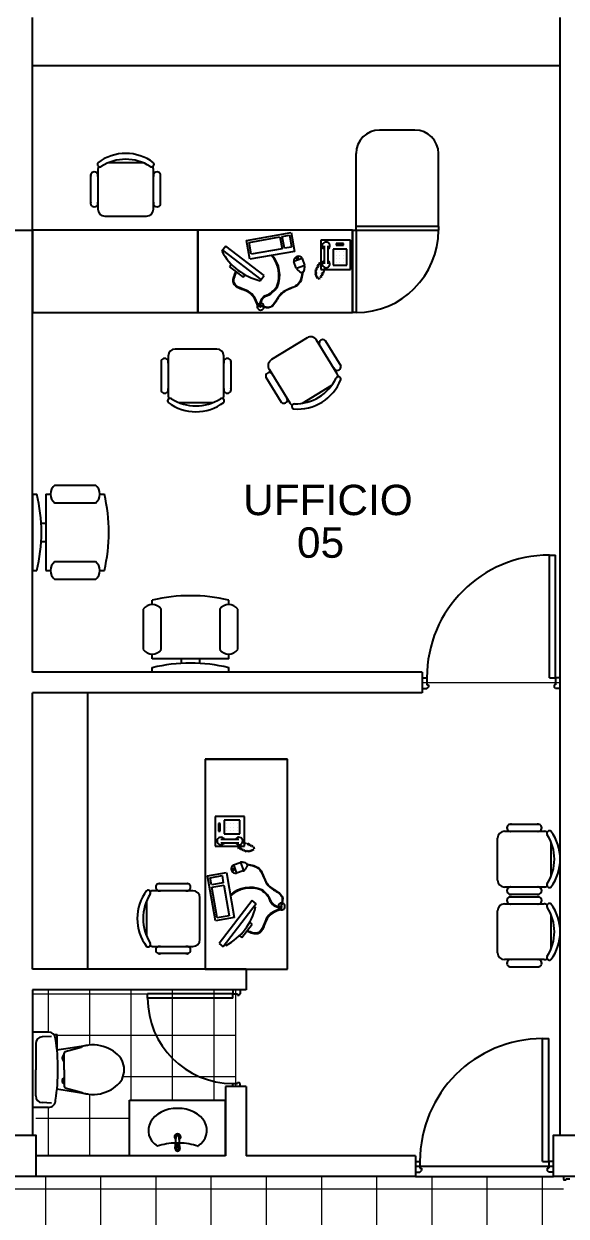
# Model space of a CAD drawing. Header units: millimetres. Extents: x 332.9 to 379.4, y 167.7 to 192.7.
# Drawn here: x 350.3 to 354.23, y 178.16 to 186.79 of the extents above; entities that cross this region are included whole.
import ezdxf

# ---------------------------------------------------------------- set-up
doc = ezdxf.new("R2010")
doc.units = ezdxf.units.MM
doc.layers.add('PAVIMENTAZIONE - flooring', color=250, linetype='Continuous', lineweight=5)
doc.styles.get("Standard").update_dxf_attribs({"font": 'arial.ttf'})

msp = doc.modelspace()

# ---------------------------------------------------------------- hatches: boundary and pattern name
at = {"layer": 'PAVIMENTAZIONE - flooring', "linetype": 'Continuous'}
h = msp.add_hatch(dxfattribs=at)
h.set_pattern_fill('_USER', color=251, scale=0.3, style=0, double=1, pattern_type=0)
h.set_pattern_definition([(180, (325.87833, 275.76974), (0, -0.3), []), (270, (325.87833, 275.76974), (0.3, 0), [])])
h.paths.add_polyline_path([(351.0117, 179.1522, -0.110468), (350.9644, 179.0978, -0.091357), (350.8963, 179.0589, -0.083251), (350.8124, 179.0399, -0.069464), (350.7431, 179.0471), (350.5404, 179.0785, -0.013532), (350.5305, 179.0003, -0.414361), (350.4776, 178.9474), (350.3874, 178.9474), (350.3874, 178.5974), (351.0663, 178.5974), (351.0663, 179.0005), (351.7624, 179.0005), (351.7624, 179.0974), (351.8374, 179.0974), (351.8374, 179.7974), (350.3624, 179.7974), (350.3624, 179.4924), (350.4776, 179.4924, -0.294145), (350.5258, 179.4614), (350.5258, 179.4737), (350.5422, 179.4737), (350.5422, 179.3777, 0.026908), (350.5396, 179.3724, -0.001904), (350.5407, 179.3614), (350.7358, 179.3916, -0.077173), (350.8124, 179.3999, -0.083251), (350.8963, 179.3809, -0.091357), (350.9644, 179.3421, -0.110468), (351.0117, 179.2877, -0.114706), (351.0274, 179.2199, -0.114706)])
h = msp.add_hatch(dxfattribs=at)
h.set_pattern_fill('_USER', color=251, scale=0.4, angle=90, style=0, double=1, pattern_type=0)
h.set_pattern_definition([(90, (125.25827, 11.9578), (-0.4, 0), []), (180, (125.25827, 11.9578), (0, -0.4), [])])
h.paths.add_polyline_path([(354.21, 178.4474), (335.2874, 178.4474), (335.2874, 176.4474), (336.1663, 176.4474, -0.403471), (336.9213, 177.1752), (336.9591, 177.1752), (336.9591, 176.4474), (354.21, 176.4474)])
h.paths.add_polyline_path([(336.9213, 177.1752, 0.403471), (336.1663, 176.4474), (336.9213, 176.4474)], flags=17)

# ---------------------------------------------------------------- linework, layer by layer
at = {"linetype": 'Continuous'}
for p, q in [((350.3624, 182.0974), (350.3624, 186.8349)), ((354.1874, 178.7474), (354.1874, 186.8349)), ((351.9133, 185.2226), (352.2385, 185.28)), ((351.9374, 185.0857), (351.9133, 185.2226)), ((351.9334, 185.2085), (352.1559, 185.2477)), ((351.9485, 185.1229), (351.9334, 185.2085)), ((352.1559, 185.2477), (352.171, 185.1622)), ((352.1731, 185.2508), (352.2244, 185.2598)), ((352.1882, 185.1652), (352.1731, 185.2508)), ((352.2244, 185.2598), (352.2395, 185.1742)), ((352.2385, 185.28), (352.2627, 185.143)), ((352.6682, 185.2242), (352.4527, 185.2242)), ((352.4527, 185.2242), (352.4527, 185.0113)), ((352.6157, 185.2002), (352.5624, 185.2002)), ((352.5624, 185.2002), (352.5624, 185.1879)), ((352.6157, 185.1879), (352.6157, 185.2002)), ((352.6682, 185.0113), (352.6682, 185.2242)), ((352.2627, 185.143), (351.9374, 185.0857)), ((352.171, 185.1622), (351.9485, 185.1229)), ((352.2395, 185.1742), (352.1882, 185.1652)), ((352.4768, 185.1831), (352.4768, 185.0517)), ((352.503, 185.1831), (352.503, 185.0517)), ((352.6404, 185.1591), (352.5418, 185.1591)), ((352.5418, 185.1591), (352.5418, 185.0442)), ((352.5624, 185.1879), (352.6157, 185.1879)), ((352.5665, 185.1386), (352.5665, 185.1386)), ((352.5665, 185.114), (352.5665, 185.114)), ((352.5911, 185.1386), (352.5911, 185.1386)), ((352.5911, 185.114), (352.5911, 185.114)), ((352.6157, 185.1386), (352.6157, 185.1386)), ((352.6157, 185.114), (352.6157, 185.114)), ((352.6404, 185.0442), (352.6404, 185.1591)), ((352.4343, 185.0277), (352.4186, 185.0224)), ((352.4396, 185.0382), (352.4238, 185.0329)), ((352.4448, 185.0487), (352.4291, 185.0434)), ((352.4501, 185.0592), (352.4343, 185.0539)), ((352.4806, 185.026), (352.4711, 184.9961)), ((352.5418, 185.0442), (352.6404, 185.0442)), ((352.5665, 185.0894), (352.5665, 185.0894)), ((352.5665, 185.0647), (352.5665, 185.0647)), ((352.5911, 185.0894), (352.5911, 185.0894)), ((352.5911, 185.0647), (352.5911, 185.0647)), ((352.6157, 185.0894), (352.6157, 185.0894)), ((352.6157, 185.0647), (352.6157, 185.0647)), ((352.4238, 185.0066), (352.4081, 185.0014)), ((352.4238, 184.9961), (352.4081, 184.9909)), ((352.4291, 185.0171), (352.4133, 185.0119)), ((352.4527, 185.0113), (352.6682, 185.0113)), ((352.4764, 184.9909), (352.4606, 184.9856)), ((354.1096, 182.9452), (354.1541, 182.9452)), ((354.1096, 182.0563), (354.1096, 182.9452)), ((354.1541, 182.0563), (354.1541, 182.9452)), ((353.1874, 182.0974), (350.3624, 182.0974)), ((353.1874, 182.0974), (353.1874, 181.9474)), ((353.1874, 182.0563), (353.2208, 182.0563)), ((353.2208, 182.0563), (353.2208, 182.0063)), ((353.2208, 182.0063), (353.2319, 182.0063)), ((353.2319, 182.0063), (353.2319, 181.9897)), ((354.1096, 182.0563), (354.1541, 182.0563)), ((354.143, 182.0063), (354.143, 181.9897)), ((354.1541, 182.0063), (354.143, 182.0063)), ((354.1541, 182.0563), (354.1541, 182.0063)), ((354.1874, 182.0563), (354.1541, 182.0563)), ((350.3624, 179.9474), (350.3624, 181.9474)), ((353.1874, 181.9474), (350.3624, 181.9474)), ((353.1874, 181.9785), (353.2208, 181.9785)), ((353.2208, 181.9785), (353.2319, 181.9897)), ((354.1541, 181.9785), (354.143, 181.9897)), ((354.1874, 181.9785), (354.1541, 181.9785)), ((353.8197, 180.9961), (354.034, 180.9961)), ((353.7335, 180.5926), (353.7335, 180.8952)), ((353.7839, 180.9457), (354.0697, 180.9457)), ((354.1202, 180.869), (354.1202, 180.6188)), ((354.0697, 180.5422), (353.7839, 180.5422)), ((353.8197, 180.491), (354.034, 180.491)), ((353.8197, 180.4705), (354.034, 180.4705)), ((353.7335, 180.067), (353.7335, 180.3697)), ((353.7839, 180.4201), (354.0697, 180.4201)), ((354.1202, 180.3434), (354.1202, 180.0933)), ((351.9124, 179.9474), (350.3624, 179.9474)), ((351.9124, 179.9474), (351.9124, 179.7974)), ((354.0697, 180.0166), (353.7839, 180.0166)), ((353.8197, 179.9655), (354.034, 179.9655)), ((351.9124, 179.7974), (350.3624, 179.7974)), ((350.3624, 179.7974), (350.3624, 178.7474)), ((351.1971, 179.7375), (351.1971, 179.7683)), ((351.8141, 179.7683), (351.1971, 179.7683)), ((351.8141, 179.7915), (351.8141, 179.7683)), ((351.8141, 179.7375), (351.8141, 179.7683)), ((351.8141, 179.7683), (351.8488, 179.7683)), ((351.8488, 179.7683), (351.8488, 179.7606)), ((351.868, 179.7683), (351.8603, 179.7606)), ((351.868, 179.7915), (351.868, 179.7683)), ((351.8141, 179.7375), (351.1971, 179.7375)), ((351.8488, 179.7606), (351.8603, 179.7606)), ((350.4776, 179.4924), (350.3624, 179.4924)), ((350.3624, 179.4924), (350.3624, 178.9474)), ((350.4996, 179.4614), (350.4333, 179.4583)), ((350.5258, 179.4737), (350.5422, 179.4737)), ((350.5258, 179.4614), (350.5258, 179.4737)), ((350.5422, 179.3777), (350.5422, 179.4737)), ((354.0596, 179.4452), (354.1041, 179.4452)), ((354.0596, 178.5563), (354.0596, 179.4452)), ((354.1041, 178.5563), (354.1041, 179.4452)), ((350.3861, 179.4088), (350.3861, 179.2199)), ((350.7643, 179.396), (350.5388, 179.3611)), ((350.5924, 179.2199), (350.5924, 179.3386)), ((350.6006, 179.3511), (350.715, 179.3838)), ((350.3861, 179.031), (350.3861, 179.2199)), ((350.5474, 179.1925), (350.5474, 179.2199)), ((350.5924, 179.2199), (350.5924, 179.1013)), ((350.7643, 179.0438), (350.5385, 179.0788)), ((350.6006, 179.0888), (350.715, 179.057)), ((351.7624, 179.0974), (351.7624, 178.5974)), ((351.9124, 179.0974), (351.7624, 179.0974)), ((351.8141, 179.1206), (351.8488, 179.1206)), ((351.8141, 179.0974), (351.8141, 179.1206)), ((351.8488, 179.1283), (351.8603, 179.1283)), ((351.8488, 179.1206), (351.8488, 179.1283)), ((351.868, 179.1206), (351.8603, 179.1283)), ((351.868, 179.0974), (351.868, 179.1206)), ((351.9124, 179.0974), (351.9124, 178.5974)), ((351.0663, 179.0005), (351.7624, 179.0005)), ((351.0663, 178.5974), (351.0663, 179.0005)), ((351.7624, 178.5974), (351.7624, 179.0005)), ((350.4776, 178.9474), (350.3624, 178.9474)), ((350.4996, 178.9784), (350.4333, 178.9816)), ((351.3975, 178.6505), (351.4042, 178.7338)), ((351.4314, 178.6498), (351.4246, 178.7338)), ((351.7624, 178.5974), (350.3874, 178.5974)), ((353.1374, 178.5974), (351.9124, 178.5974)), ((353.1374, 178.5974), (353.1374, 178.4474)), ((353.1374, 178.5563), (353.1708, 178.5563)), ((353.1708, 178.5563), (353.1708, 178.5063)), ((354.0596, 178.5563), (354.1041, 178.5563)), ((354.1041, 178.5563), (354.1041, 178.5063)), ((354.1374, 178.5563), (354.1041, 178.5563)), ((353.1374, 178.5224), (354.1374, 178.5224)), ((353.1374, 178.4785), (353.1708, 178.4785)), ((353.1708, 178.5063), (353.1819, 178.5063)), ((353.1708, 178.4785), (353.1819, 178.4897)), ((353.1819, 178.5063), (353.1819, 178.4897)), ((354.093, 178.5063), (354.093, 178.4897)), ((354.1041, 178.5063), (354.093, 178.5063)), ((354.1041, 178.4785), (354.093, 178.4897)), ((354.1374, 178.4785), (354.1041, 178.4785)), ((353.1374, 178.4474), (350.3874, 178.4474)), ((353.1374, 178.4474), (354.1374, 178.4474)), ((354.21, 178.4474), (354.21, 178.427)), ((354.21, 178.427), (354.2168, 178.4201)), ((354.227, 178.4201), (354.2168, 178.4201)), ((354.227, 178.427), (354.227, 178.4201)), ((354.2577, 178.427), (354.227, 178.427))]:
    msp.add_line(p, q, dxfattribs=at)
at = {"linetype": 'Continuous', "ltscale": 0.8}
for p, q in [((354.1874, 186.4849), (350.3624, 186.4849)), ((353.1343, 186.0212), (352.8783, 186.0212)), ((352.7076, 185.297), (352.7076, 185.8506)), ((353.3049, 185.3226), (353.3049, 185.8506)), ((350.8365, 185.7345), (350.8365, 185.4487)), ((351.1633, 185.7849), (350.9131, 185.7849)), ((351.24, 185.4487), (351.24, 185.7345)), ((350.7853, 185.4844), (350.7853, 185.6988)), ((351.2904, 185.4844), (351.2904, 185.6988)), ((350.8869, 185.3983), (351.1895, 185.3983)), ((350.2124, 185.297), (350.3624, 185.297)), ((351.5621, 185.297), (350.3624, 185.297)), ((350.3624, 185.297), (350.3624, 184.6997)), ((351.5621, 184.6997), (351.5621, 185.297)), ((351.5621, 185.297), (351.5621, 184.6997)), ((352.682, 185.297), (351.5621, 185.297)), ((352.682, 185.297), (353.3049, 185.297)), ((352.682, 185.297), (352.682, 184.6997)), ((352.682, 184.6997), (352.682, 185.297)), ((353.3049, 185.3226), (352.7076, 185.3226)), ((352.7076, 185.297), (352.7076, 184.6997)), ((353.3049, 185.3226), (353.3049, 185.297)), ((351.7641, 185.1819), (351.7348, 185.1437)), ((352.0196, 184.94), (351.7417, 185.1527)), ((351.7641, 185.1819), (351.7641, 185.1819)), ((352.042, 184.9692), (351.7641, 185.1819)), ((351.8047, 185.0488), (351.7908, 185.0307)), ((351.7908, 185.0307), (351.889, 184.9555)), ((352.3171, 185.0922), (352.2561, 185.0698)), ((352.2738, 185.0213), (352.2561, 185.0698)), ((352.336, 185.0404), (352.275, 185.0181)), ((352.3171, 185.0922), (352.3349, 185.0436)), ((351.889, 184.9555), (351.9028, 184.9736)), ((352.0127, 184.9309), (352.042, 184.9692)), ((352.4238, 184.9856), (352.4081, 184.9804)), ((352.4238, 184.9751), (352.4081, 184.9699)), ((352.4291, 184.9646), (352.4133, 184.9594)), ((352.4343, 184.9541), (352.4186, 184.9488)), ((352.4467, 184.9466), (352.4309, 184.9414)), ((352.4606, 184.9594), (352.4448, 184.9541)), ((352.4659, 184.9699), (352.4501, 184.9646)), ((352.4711, 184.9804), (352.4554, 184.9751)), ((350.3624, 184.6997), (351.5621, 184.6997)), ((351.5621, 184.6997), (352.682, 184.6997)), ((352.7076, 184.6997), (352.682, 184.6997)), ((352.3523, 184.5178), (352.0945, 184.3594)), ((351.6989, 184.4359), (351.3962, 184.4359)), ((352.5713, 184.2578), (352.4216, 184.5013)), ((352.4839, 184.4976), (352.5962, 184.315)), ((351.2954, 184.3498), (351.2954, 184.1354)), ((351.3458, 184.3855), (351.3458, 184.0997)), ((351.7493, 184.0997), (351.7493, 184.3855)), ((351.8004, 184.3498), (351.8004, 184.1354)), ((352.0779, 184.29), (352.2276, 184.0465)), ((352.0536, 184.2331), (352.1659, 184.0505)), ((352.3193, 184.0437), (352.5324, 184.1747)), ((351.4225, 184.0493), (351.6726, 184.0493)), ((350.3624, 183.3863), (350.395, 183.3863)), ((350.3624, 183.3863), (350.3624, 182.8326)), ((350.4601, 183.3863), (350.4927, 183.3863)), ((350.4601, 183.3863), (350.4601, 182.8326)), ((350.5253, 183.4514), (350.8184, 183.4514)), ((350.851, 183.3863), (350.8836, 183.3863)), ((350.8184, 183.3211), (350.5253, 183.3211)), ((350.4601, 183.1746), (350.4255, 183.1746)), ((350.4262, 183.0443), (350.4601, 183.0443)), ((350.5253, 182.8977), (350.8184, 182.8977)), ((350.3624, 182.8326), (350.395, 182.8326)), ((350.4601, 182.8326), (350.4927, 182.8326)), ((350.851, 182.8326), (350.8836, 182.8326)), ((350.8184, 182.7674), (350.5253, 182.7674)), ((351.231, 182.586), (351.231, 182.6186)), ((351.7847, 182.586), (351.7847, 182.6186)), ((351.1658, 182.5534), (351.1658, 182.2603)), ((351.2961, 182.2603), (351.2961, 182.5534)), ((351.7195, 182.5534), (351.7195, 182.2603)), ((351.8498, 182.2603), (351.8498, 182.5534)), ((351.231, 182.1951), (351.231, 182.2277)), ((351.7847, 182.1951), (351.231, 182.1951)), ((351.4427, 182.1612), (351.4427, 182.1951)), ((351.573, 182.1951), (351.573, 182.1605)), ((351.7847, 182.1951), (351.7847, 182.2277)), ((351.231, 182.0974), (351.231, 182.13)), ((351.7847, 182.0974), (351.231, 182.0974)), ((351.7847, 182.0974), (351.7847, 182.13)), ((350.7624, 181.9474), (350.7624, 179.9474)), ((351.6138, 181.4673), (352.2111, 181.4673)), ((352.2111, 181.4673), (351.6138, 181.4673)), ((351.6138, 181.4673), (351.6138, 179.9474)), ((352.2111, 179.9474), (352.2111, 181.4673)), ((351.8995, 181.0535), (351.6866, 181.0535)), ((351.6866, 181.0535), (351.6866, 180.8379)), ((351.7229, 181.001), (351.7106, 181.001)), ((351.7106, 181.001), (351.7106, 180.9476)), ((351.7229, 180.9476), (351.7229, 181.001)), ((351.8665, 181.0256), (351.7516, 181.0256)), ((351.7516, 181.0256), (351.7516, 180.9271)), ((351.7721, 181.001), (351.7721, 181.001)), ((351.7721, 180.9764), (351.7721, 180.9764)), ((351.7968, 181.001), (351.7968, 181.001)), ((351.7968, 180.9764), (351.7968, 180.9764)), ((351.8214, 181.001), (351.8214, 181.001)), ((351.8214, 180.9764), (351.8214, 180.9764)), ((351.846, 181.001), (351.846, 181.001)), ((351.846, 180.9764), (351.846, 180.9764)), ((351.8665, 180.9271), (351.8665, 181.0256)), ((351.8995, 180.8379), (351.8995, 181.0535)), ((351.7106, 180.9476), (351.7229, 180.9476)), ((351.7277, 180.8883), (351.859, 180.8883)), ((351.7516, 180.9271), (351.8665, 180.9271)), ((351.7721, 180.9518), (351.7721, 180.9518)), ((351.7968, 180.9518), (351.7968, 180.9518)), ((351.8214, 180.9518), (351.8214, 180.9518)), ((351.846, 180.9518), (351.846, 180.9518)), ((351.6866, 180.8379), (351.8995, 180.8379)), ((351.7277, 180.8621), (351.859, 180.8621)), ((351.8516, 180.8354), (351.8568, 180.8196)), ((351.8621, 180.8301), (351.8673, 180.8144)), ((351.8726, 180.8249), (351.8778, 180.8091)), ((351.8831, 180.8196), (351.8883, 180.8039)), ((351.8847, 180.8659), (351.9146, 180.8564)), ((351.8936, 180.8144), (351.8989, 180.7986)), ((351.9041, 180.8091), (351.9094, 180.7934)), ((351.9146, 180.8091), (351.9199, 180.7934)), ((351.9199, 180.8617), (351.9251, 180.8459)), ((351.9251, 180.8091), (351.9304, 180.7934)), ((351.9304, 180.8564), (351.9356, 180.8406)), ((351.9356, 180.8091), (351.9409, 180.7934)), ((351.9409, 180.8511), (351.9461, 180.8354)), ((351.9461, 180.8144), (351.9514, 180.7986)), ((351.9514, 180.8459), (351.9566, 180.8301)), ((351.9566, 180.8196), (351.9619, 180.8039)), ((351.9641, 180.832), (351.9694, 180.8162)), ((351.8186, 180.7024), (351.8671, 180.7201)), ((351.8703, 180.7213), (351.8926, 180.6603)), ((351.6308, 180.6238), (351.7677, 180.6479)), ((351.6881, 180.2986), (351.6308, 180.6238)), ((351.6509, 180.6097), (351.7365, 180.6248)), ((351.7365, 180.6248), (351.7456, 180.5734)), ((351.7677, 180.6479), (351.8251, 180.3227)), ((351.8186, 180.7024), (351.8409, 180.6414)), ((351.8894, 180.6591), (351.8409, 180.6414)), ((351.4898, 180.5659), (351.2755, 180.5659)), ((351.66, 180.5583), (351.6509, 180.6097)), ((351.7456, 180.5734), (351.66, 180.5583)), ((351.663, 180.5412), (351.7486, 180.5563)), ((351.7022, 180.3187), (351.663, 180.5412)), ((351.7486, 180.5563), (351.7878, 180.3338)), ((351.5256, 180.5155), (351.2397, 180.5155)), ((351.576, 180.1624), (351.576, 180.465)), ((351.1893, 180.4388), (351.1893, 180.1886)), ((351.9543, 180.4438), (351.7161, 180.1328)), ((351.9835, 180.4215), (351.7453, 180.1104)), ((351.9835, 180.4215), (351.9543, 180.4438)), ((351.9798, 180.398), (351.9708, 180.4049)), ((351.8251, 180.3227), (351.6881, 180.2986)), ((351.7878, 180.3338), (351.7022, 180.3187)), ((351.9552, 180.2742), (351.9372, 180.2881)), ((351.8801, 180.1761), (351.9552, 180.2742)), ((351.2397, 180.112), (351.5256, 180.112)), ((351.7161, 180.1328), (351.7453, 180.1104)), ((351.7288, 180.1494), (351.7288, 180.1494)), ((351.758, 180.127), (351.767, 180.1201)), ((351.862, 180.1899), (351.8801, 180.1761)), ((351.4898, 180.0608), (351.2755, 180.0608)), ((351.6138, 179.9474), (352.2111, 179.9474))]:
    msp.add_line(p, q, dxfattribs=at)
at = {"linetype": 'Continuous'}
for points in [[(350.3874, 178.4474), (350.1874, 178.4474), (350.1874, 178.7474), (350.3874, 178.7474)], [(354.3374, 178.4474), (354.1374, 178.4474), (354.1374, 178.7474), (354.3374, 178.7474)]]:
    msp.add_lwpolyline(points, close=True, dxfattribs=at)
msp.add_lwpolyline([(351.4118, 178.6649), (351.4118, 178.6902), (351.417, 178.6902), (351.417, 178.6649)], dxfattribs=at)
for radius in [0.0153, 0.00893]:
    msp.add_circle((351.4144, 178.6498), radius, dxfattribs=at)
at = {"linetype": 'Continuous', "ltscale": 0.8}
for centre, radius, start, end in [((352.8783, 185.8506), 0.1707, 90, 180), ((353.1343, 185.8506), 0.1707, 0, 90), ((351.0382, 185.5159), 0.3362, 53.1301, 126.8699), ((351.0382, 185.4794), 0.3302, 57.57575, 122.42425), ((350.8105, 185.6914), 0.0263, 343.7398, 196.2602), ((350.8512, 185.7739), 0.0184, 143.30994, 302.02741), ((350.8869, 185.7345), 0.0504, 152.41556, 180), ((351.2252, 185.7739), 0.0184, 237.97259, 36.69006), ((351.1895, 185.7345), 0.0504, 0, 27.58444), ((351.2652, 185.6914), 0.0263, 343.7398, 196.2602), ((350.8105, 185.4918), 0.0263, 163.7398, 16.2602), ((351.2652, 185.4918), 0.0263, 163.7398, 16.2602), ((350.8869, 185.4487), 0.0504, 180, 270), ((351.1895, 185.4487), 0.0504, 270, 0), ((352.7076, 185.297), 0.5973, 270, 0), ((352.111, 185.3472), 0.4277, 208.40387, 256.70812), ((351.9357, 184.9703), 0.2136, 337.47873, 42.04994), ((351.9357, 184.9703), 0.2186, 337.47873, 41.23295), ((352.2891, 185.0742), 0.0333, 32.61353, 187.55641), ((352.2238, 185.0373), 0.1123, 343.39255, 359.69015), ((352.3161, 185.0368), 0.02, 359.69015, 20.08497), ((352.2926, 185.0282), 0.02, 200.08497, 220.47979), ((352.3628, 185.0881), 0.1123, 220.47979, 236.77738), ((352.3122, 185.0109), 0.02, 236.77738, 343.39255), ((351.996, 184.9753), 0.1621, 289.75551, 327.94104), ((351.996, 184.9753), 0.1671, 289.75551, 327.94104), ((352.016, 184.7431), 0.025, 101.643, 141.47309), ((352.0863, 184.7553), 0.0763, 118.345, 189.82978), ((352.0863, 184.7553), 0.0713, 118.345, 189.82978), ((352.016, 184.7431), 0.025, 358.27569, 89.72938), ((352.016, 184.7431), 0.025, 156.25042, 351.31481), ((351.9984, 184.7459), 0.00256, 212.14678, 7.28012), ((352.0136, 184.7427), 0.0025, 189.82978, 9.82978), ((352.0268, 184.745), 0.0015, 73.0254, 253.0254), ((352.3787, 184.4749), 0.0504, 31.58303, 121.58303), ((351.3962, 184.3855), 0.0504, 90, 180), ((351.6989, 184.3855), 0.0504, 0, 90), ((352.4663, 184.4782), 0.0263, 15.32283, 227.84324), ((351.3206, 184.3424), 0.0263, 343.7398, 196.2602), ((351.7752, 184.3424), 0.0263, 343.7398, 196.2602), ((352.1209, 184.3164), 0.0504, 121.58303, 211.58303), ((352.079, 184.2401), 0.0263, 15.32283, 227.84324), ((352.5708, 184.3081), 0.0263, 195.32283, 47.84324), ((352.5284, 184.2314), 0.0504, 3.99859, 31.58303), ((352.285, 184.3383), 0.3362, 264.71313, 338.45293), ((352.2658, 184.3695), 0.3302, 269.15878, 334.00728), ((352.5794, 184.2165), 0.0184, 354.89297, 153.61044), ((351.3206, 184.1428), 0.0263, 163.7398, 16.2602), ((351.3606, 184.0603), 0.0184, 57.97259, 216.69006), ((351.3962, 184.0997), 0.0504, 180, 207.58444), ((351.5476, 184.3548), 0.3302, 237.57575, 302.42425), ((351.7345, 184.0603), 0.0184, 323.30994, 122.02741), ((351.6989, 184.0997), 0.0504, 332.41556, 0), ((351.7752, 184.1428), 0.0263, 163.7398, 16.2602), ((352.1835, 184.07), 0.0263, 195.32283, 47.84324), ((351.5476, 184.3183), 0.3362, 233.1301, 306.8699), ((352.2706, 184.0729), 0.0504, 211.58303, 239.16747), ((352.2608, 184.0207), 0.0184, 89.55562, 248.2731), ((349.2346, 183.1094), 1.1929, 346.5803, 13.4197), ((350.5741, 183.3863), 0.0814, 126.8699, 233.1301), ((350.7696, 183.3863), 0.0814, 306.8699, 53.1301), ((349.7232, 183.1094), 1.1929, 346.5803, 13.4197), ((350.5741, 182.8326), 0.0814, 126.8699, 233.1301), ((350.7696, 182.8326), 0.0814, 306.8699, 53.1301), ((351.5078, 181.4582), 1.1929, 76.5803, 103.4197), ((351.231, 182.5046), 0.0814, 36.8699, 143.1301), ((351.7847, 182.5046), 0.0814, 36.8699, 143.1301), ((351.231, 182.3091), 0.0814, 216.8699, 323.1301), ((351.7847, 182.3091), 0.0814, 216.8699, 323.1301), ((351.5078, 180.9696), 1.1929, 76.5803, 103.4197), ((351.7277, 180.8752), 0.0275, 28.49146, 331.50854), ((351.859, 180.8752), 0.0275, 208.49146, 151.50854), ((351.874, 180.7014), 0.02, 89.69015, 110.08497), ((351.8735, 180.6091), 0.1123, 73.39255, 89.69015), ((351.8999, 180.6975), 0.02, 326.77738, 73.39255), ((351.8365, 180.6744), 0.0333, 122.61353, 277.55641), ((351.8826, 180.6779), 0.02, 290.08497, 310.47979), ((351.8227, 180.7481), 0.1123, 310.47979, 326.77738), ((351.2828, 180.5407), 0.0263, 73.7398, 286.2602), ((351.4825, 180.5407), 0.0263, 253.7398, 106.2602), ((351.9405, 180.321), 0.2186, 67.47873, 131.23295), ((351.4583, 180.3137), 0.3362, 143.1301, 216.8699), ((351.4949, 180.3137), 0.3302, 147.57575, 212.42425), ((351.2003, 180.5007), 0.0184, 327.97259, 126.69006), ((351.2397, 180.465), 0.0504, 90, 117.58444), ((351.5256, 180.465), 0.0504, 0, 90), ((351.9405, 180.321), 0.2136, 67.47873, 132.04994), ((351.9355, 180.3812), 0.1621, 19.75551, 57.94104), ((351.9355, 180.3812), 0.1671, 19.75551, 57.94104), ((351.5636, 180.4963), 0.4277, 298.40387, 346.70812), ((352.1555, 180.4716), 0.0763, 208.345, 279.82978), ((352.1555, 180.4716), 0.0713, 208.345, 279.82978), ((352.1677, 180.4013), 0.025, 88.27569, 179.72938), ((352.1677, 180.4013), 0.025, 191.643, 231.47309), ((352.1677, 180.4013), 0.025, 246.25042, 81.31481), ((352.1658, 180.4121), 0.0015, 163.0254, 343.0254), ((352.1648, 180.3837), 0.00256, 302.14678, 97.28012), ((352.1681, 180.3989), 0.0025, 279.82978, 99.82978), ((351.2003, 180.1267), 0.0184, 233.30994, 32.02741), ((351.2397, 180.1624), 0.0504, 242.41556, 270), ((351.2828, 180.086), 0.0263, 73.7398, 286.2602), ((351.4825, 180.086), 0.0263, 253.7398, 106.2602), ((351.5256, 180.1624), 0.0504, 270, 0)]:
    msp.add_arc(centre, radius, start, end, dxfattribs=at)
at = {"linetype": 'Continuous'}
for centre, radius, start, end in [((352.4899, 185.1831), 0.0275, 298.49146, 241.50854), ((352.4899, 185.0517), 0.0275, 118.49146, 61.50854), ((354.1096, 182.0563), 0.8889, 90, 180), ((353.827, 180.9709), 0.0263, 73.7398, 286.2602), ((354.0267, 180.9709), 0.0263, 253.7398, 106.2602), ((353.7839, 180.8952), 0.0504, 90, 180), ((354.0697, 180.8952), 0.0504, 62.41556, 90), ((354.1092, 180.9309), 0.0184, 53.30994, 212.02741), ((353.8146, 180.7439), 0.3302, 327.57575, 32.42425), ((353.8512, 180.7439), 0.3362, 323.1301, 36.8699), ((353.7839, 180.5926), 0.0504, 180, 270), ((353.827, 180.5162), 0.0263, 73.7398, 286.2602), ((354.0267, 180.5162), 0.0263, 253.7398, 106.2602), ((354.0697, 180.5926), 0.0504, 270, 297.58444), ((354.1092, 180.557), 0.0184, 147.97259, 306.69006), ((353.827, 180.4453), 0.0263, 73.7398, 286.2602), ((354.0267, 180.4453), 0.0263, 253.7398, 106.2602), ((353.7839, 180.3697), 0.0504, 90, 180), ((354.0697, 180.3697), 0.0504, 62.41556, 90), ((354.1092, 180.4053), 0.0184, 53.30994, 212.02741), ((353.8146, 180.2183), 0.3302, 327.57575, 32.42425), ((353.8512, 180.2183), 0.3362, 323.1301, 36.8699), ((353.7839, 180.067), 0.0504, 180, 270), ((354.0697, 180.067), 0.0504, 270, 297.58444), ((354.1092, 180.0314), 0.0184, 147.97259, 306.69006), ((353.827, 179.9907), 0.0263, 73.7398, 286.2602), ((354.0267, 179.9907), 0.0263, 253.7398, 106.2602), ((351.8141, 179.7375), 0.6169, 180, 270), ((350.4356, 179.4088), 0.0495, 92.72621, 180), ((350.4776, 179.4395), 0.0529, 4.94144, 90), ((349.0908, 179.2216), 1.4566, 351.26338, 8.78737), ((354.0596, 178.5563), 0.8889, 90, 180), ((350.5901, 179.3512), 0.0548, 151.11386, 162.32175), ((350.606, 179.3386), 0.0136, 113.43984, 180), ((350.7946, 179.2163), 0.1854, 110.89066, 115.42602), ((350.8009, 179.149), 0.2512, 87.37046, 106.7395), ((350.7977, 179.1403), 0.26, 67.71633, 86.75226), ((350.8249, 179.1765), 0.2165, 49.87768, 70.75713), ((350.8665, 179.2093), 0.165, 28.3592, 53.57442), ((350.6048, 179.3047), 0.0271, 117.12692, 242.87308), ((350.8739, 179.2199), 0.1536, 0, 26.17438), ((350.6048, 179.1397), 0.0271, 117.12692, 242.87308), ((350.8739, 179.2199), 0.1536, 333.82562, 0), ((350.606, 179.1013), 0.0136, 180, 246.56016), ((350.8249, 179.2634), 0.2165, 289.24287, 310.12232), ((350.8665, 179.2306), 0.165, 306.42558, 331.6408), ((350.4356, 179.031), 0.0495, 180, 267.27379), ((350.4776, 179.0003), 0.0529, 270, 0.02875), ((350.7946, 179.2244), 0.1854, 244.57398, 249.10934), ((350.8035, 179.2916), 0.2519, 252.68576, 272.02932), ((350.7977, 179.2996), 0.26, 273.24774, 292.28367), ((351.4144, 178.7327), 0.0223, 302.03523, 237.99938), ((351.4144, 178.7338), 0.0102, 0.00505, 180.00505), ((351.4144, 178.2261), 0.4636, 91.70964, 108.47598), ((351.4144, 178.6485), 0.0171, 172.97527, 4.63273), ((351.4144, 178.2261), 0.4636, 71.53345, 88.30008), ((351.4331, 178.8436), 0.2192, 305.78181, 306.87494)]:
    msp.add_arc(centre, radius, start, end, dxfattribs=at)
at = {"linetype": 'Continuous', "ltscale": 0.8, "extrusion": (0, 0, -1)}
msp.add_ellipse((352.2821, 185.0932), major_axis=(-0.0045, 0.0122), ratio=0.484801, dxfattribs=at)
msp.add_ellipse((351.8175, 180.6674), major_axis=(0.0122, 0.0045), ratio=0.484801, start_param=3.141593, end_param=9.424778, dxfattribs=at)
at = {"linetype": 'Continuous'}
msp.add_ellipse((351.4144, 178.781), major_axis=(-0.2125, 0), ratio=0.749975, start_param=2.333981, end_param=7.090848, dxfattribs=at)
at = {"linetype": 'Continuous', "ltscale": 0.8}
for points, knots in [([(351.9963, 184.7446), (351.9815, 184.7857), (351.967, 184.8246), (351.8903, 184.8689), (351.8311, 184.877), (351.8117, 184.9369), (351.824, 184.9661), (351.8361, 184.996)], [0, 0, 0, 0, 0.1263052, 0.1263052, 0.2526104, 0.2526104, 0.3315435, 0.3315435, 0.3315435, 0.3315435]), ([(352.001, 184.7462), (351.9876, 184.7837), (351.9582, 184.8656), (351.7976, 184.8847), (351.8285, 184.9638), (351.8399, 184.9931)], [0, 0, 0, 0, 0.114804, 0.2513324, 0.3315435, 0.3315435, 0.3315435, 0.3315435]), ([(352.3221, 184.9916), (352.317, 184.9596), (352.3118, 184.9268), (352.2706, 184.8841), (352.2361, 184.8749), (352.18, 184.8491), (352.1607, 184.8316), (352.1276, 184.7821), (352.1127, 184.749), (352.0699, 184.7303), (352.0478, 184.737), (352.0264, 184.7435)], [0, 0, 0, 0, 0.0898766, 0.0898766, 0.1845551, 0.1845551, 0.2700311, 0.2700311, 0.3555071, 0.3555071, 0.4162577, 0.4162577, 0.4162577, 0.4162577]), ([(352.3191, 184.9921), (352.3143, 184.962), (352.3022, 184.8856), (352.1883, 184.8708), (352.1329, 184.7996), (352.0955, 184.7256), (352.0464, 184.7406), (352.0273, 184.7464)], [0, 0, 0, 0, 0.084345, 0.2142081, 0.2766794, 0.3619183, 0.4162577, 0.4162577, 0.4162577, 0.4162577]), ([(351.9186, 180.7044), (351.9487, 180.6996), (352.0252, 180.6875), (352.0399, 180.5735), (352.1111, 180.5182), (352.1852, 180.4808), (352.1702, 180.4317), (352.1643, 180.4126)], [0, 0, 0, 0, 0.084345, 0.2142081, 0.2766794, 0.3619183, 0.4162577, 0.4162577, 0.4162577, 0.4162577]), ([(351.9191, 180.7073), (351.9512, 180.7022), (351.9839, 180.6971), (352.0267, 180.6559), (352.0358, 180.6214), (352.0616, 180.5652), (352.0791, 180.546), (352.1287, 180.5129), (352.1618, 180.4979), (352.1804, 180.4552), (352.1737, 180.4331), (352.1672, 180.4117)], [0, 0, 0, 0, 0.0898766, 0.0898766, 0.1845551, 0.1845551, 0.2700311, 0.2700311, 0.3555071, 0.3555071, 0.4162577, 0.4162577, 0.4162577, 0.4162577]), ([(352.1662, 180.3815), (352.125, 180.3668), (352.0862, 180.3523), (352.0419, 180.2755), (352.0338, 180.2164), (351.9739, 180.197), (351.9446, 180.2093), (351.9147, 180.2213)], [0, 0, 0, 0, 0.1263052, 0.1263052, 0.2526104, 0.2526104, 0.3315435, 0.3315435, 0.3315435, 0.3315435]), ([(352.1645, 180.3863), (352.1271, 180.3729), (352.0452, 180.3435), (352.026, 180.1829), (351.9469, 180.2137), (351.9177, 180.2252)], [0, 0, 0, 0, 0.114804, 0.2513324, 0.3315435, 0.3315435, 0.3315435, 0.3315435])]:
    msp.add_open_spline(points, degree=3, knots=knots, dxfattribs=at)
at = {"layer": 'PAVIMENTAZIONE - flooring', "color": 251, "linetype": 'Continuous'}
for p, q in [((353.1874, 182.0224), (354.1874, 182.0224)), ((351.8374, 179.0974), (351.8374, 179.7974))]:
    msp.add_line(p, q, dxfattribs=at)

# ---------------------------------------------------------------- texts
at = {"linetype": 'Continuous'}
for s, p in [('UFFICIO', (351.8894, 183.234)), ('05', (352.2794, 182.9255))]:
    msp.add_text(s, height=0.22, dxfattribs=at).set_placement(p)

doc.saveas('drawing.dxf')
